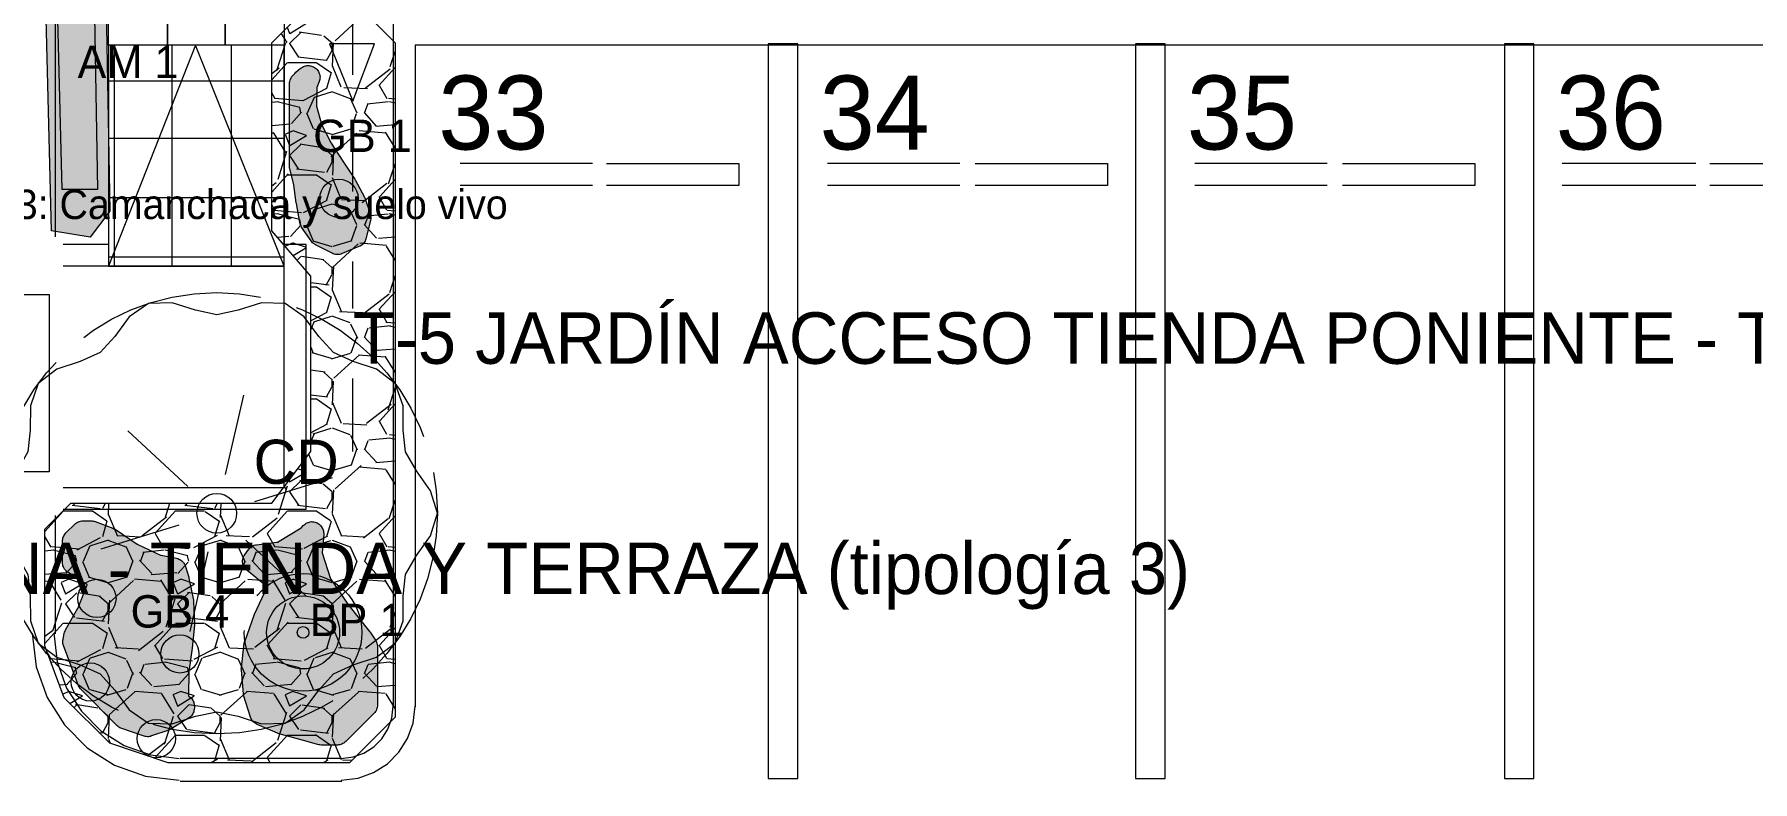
# Model space of a CAD drawing. Header units: metres. Extents: x 1 to 213, y 1 to 147.
# Drawn here: x 66.56 to 78.24, y 85.38 to 90.46 of the extents above; entities that cross this region are included whole.
import ezdxf

# ---------------------------------------------------------------- set-up
doc = ezdxf.new("R2010")
doc.units = ezdxf.units.M
doc.linetypes.add('DASHED', pattern=[1.524, 1.27, -0.254])
doc.layers.get('0').update_dxf_attribs({"lineweight": 0, "plot": 0})
for name, color, linetype, lineweight, plot in [('00-BASE-ARQUITECTURA', 8, 'Continuous', 0, False), ('00-BASE-TEXTO', 8, 'Continuous', 0, False), ('PJ-ARBOLES', 94, 'Continuous', 0, False), ('PJ-ARBUSTOS', 82, 'Continuous', 0, False), ('PJ-COPA-ADULTA', 8, 'DASHED', 0, False), ('PJ-CUBRESUELOS', 150, 'Continuous', 0, False), ('PJ-ETIQUETAS', 7, 'Continuous', 0, False), ('PJ-GRAVILLA', 42, 'Continuous', 0, False), ('PJ-LIMITE-JARDIN', 7, 'Continuous', 0, False), ('PJ-MASAS', 92, 'Continuous', 0, False), ('PJ-MASAS-RELLENO', 92, 'Continuous', 0, False), ('PJ-MOBILIARIO', 34, 'Continuous', 0, False), ('PJ-RIEGO-SECTORES', 5, 'Continuous', 0, False), ('PJ-ZONAS-TIPOLOGIA', 30, 'Continuous', 0, False)]:
    doc.layers.add(name, color=color, linetype=linetype, lineweight=lineweight, plot=plot)

# ---------------------------------------------------------------- blocks, each defined once
blk = doc.blocks.new('PJ_CD')
for p, q in [((0.06, 0.263), (0.183, 0.804)), ((-0.198, 0.183), (-0.605, 0.561)), ((0.258, 0.08), (0.788, 0.244)), ((-0.258, -0.08), (-0.788, -0.244)), ((0.198, -0.183), (0.605, -0.561)), ((-0.06, -0.263), (-0.183, -0.804))]:
    blk.add_line(p, q)
blk.add_lwpolyline([(1.5, 0), (1.454, 0.153), (1.357, 0.288), (1.284, 0.417), (1.268, 0.564), (1.267, 0.731), (1.214, 0.882), (1.087, 0.979), (0.928, 1.031), (0.794, 1.092), (0.694, 1.202), (0.595, 1.336), (0.464, 1.427), (0.304, 1.431), (0.145, 1.38), (0, 1.35), (-0.145, 1.38), (-0.304, 1.431), (-0.464, 1.427), (-0.595, 1.336), (-0.694, 1.202), (-0.794, 1.092), (-0.928, 1.031), (-1.087, 0.979), (-1.214, 0.882), (-1.267, 0.731), (-1.268, 0.564), (-1.284, 0.417), (-1.357, 0.288), (-1.454, 0.153), (-1.5, 0), (-1.454, -0.153), (-1.357, -0.288), (-1.284, -0.417), (-1.268, -0.564), (-1.267, -0.731), (-1.214, -0.882), (-1.087, -0.979), (-0.928, -1.031), (-0.794, -1.092), (-0.694, -1.202), (-0.595, -1.336), (-0.464, -1.427), (-0.304, -1.431), (-0.145, -1.38), (0, -1.35), (0.145, -1.38), (0.304, -1.431), (0.464, -1.427), (0.595, -1.336), (0.694, -1.202), (0.794, -1.092), (0.928, -1.031), (1.087, -0.979), (1.214, -0.882), (1.267, -0.731), (1.268, -0.564), (1.284, -0.417), (1.357, -0.288), (1.454, -0.153), (1.5, 0)], close=True)
blk.add_circle((0, 0), 0.135)
for tag, p, height in [('CODIGO', (0.15, 0.15), 0.2), ('ESPECIE', (0.15, -0.1), 0.15), ('ZONA', (0.15, -0.3), 0.15)]:
    blk.add_attdef(tag, p, '', height=height)
blk = doc.blocks.new('PJ_BP')
for radius in [0.248, 0.04]:
    blk.add_circle((0, 0), radius)
for tag, p, height in [('CODIGO', (0.15, 0.15), 0.2), ('ESPECIE', (0.15, -0.1), 0.15), ('ZONA', (0.15, -0.3), 0.15)]:
    blk.add_attdef(tag, p, '', height=height)
blk = doc.blocks.new('PJ_GB')
blk.add_circle((0, 0), 0.13)
for tag, p, height in [('CODIGO', (0.15, 0.15), 0.2), ('ESPECIE', (0.15, -0.1), 0.15), ('ZONA', (0.15, -0.3), 0.15)]:
    blk.add_attdef(tag, p, '', height=height)

msp = doc.modelspace()

# ---------------------------------------------------------------- hatches: boundary and pattern name
at = {"layer": 'PJ-GRAVILLA'}
h = msp.add_hatch(dxfattribs=at)
h.set_pattern_fill('GRAVEL', scale=0.03)
h.paths.add_polyline_path([(69.233, 101.335), (84.182, 101.335), (84.358, 101.247), (84.358, 101.115), (84.182, 101.027), (71.57, 101.071), (70.82, 100.983), (70.688, 100.85), (70.556, 100.012), (69.144, 100.012), (68.703, 100.365), (67.733, 100.321), (67.557, 100.101), (67.513, 94.148), (67.866, 93.883), (70.864, 93.927), (71.085, 93.707), (71.085, 93.442), (70.864, 93.266), (67.601, 93.266), (67.425, 93.045), (67.425, 92.207), (67.116, 92.031), (67.028, 91.766), (67.072, 89.253), (66.94, 89.076), (66.675, 89.12), (66.631, 90.928), (66.763, 91.325), (66.675, 99.042), (67.16, 100.145), (67.513, 100.542), (68.439, 101.159), (69.233, 101.335)])
h = msp.add_hatch(dxfattribs=at)
h.set_pattern_fill('GRAVEL', scale=0.03)
h.paths.add_polyline_path([(68.351, 90.576), (68.836, 90.576), (69.012, 90.399), (69.012, 85.813), (68.703, 85.504), (67.469, 85.504), (67.072, 85.637), (66.763, 85.945), (66.631, 86.298), (66.631, 87.092), (66.807, 87.268), (68.174, 87.268), (68.439, 87.621), (68.439, 88.812), (68.174, 89.12), (68.174, 90.399), (68.351, 90.576)])
at = {"layer": 'PJ-MASAS-RELLENO'}
for points in [[(67.345, 92.254), (67.076, 92.1), (67.069, 92.096), (67.063, 92.091), (67.057, 92.085), (67.052, 92.078), (67.047, 92.071), (67.043, 92.064), (67.04, 92.056), (66.952, 91.792), (66.949, 91.783), (66.948, 91.774), (66.948, 91.765), (66.989, 89.4), (66.748, 89.4), (66.711, 90.916), (66.839, 91.3), (66.841, 91.309), (66.843, 91.317), (66.843, 91.326), (66.831, 92.4), (67.345, 92.4), (67.345, 92.254)], [(68.37, 90.225), (68.376, 90.229), (68.383, 90.233), (68.39, 90.237), (68.397, 90.24), (68.405, 90.242), (68.412, 90.243), (68.42, 90.243), (68.428, 90.243), (68.436, 90.242), (68.443, 90.24), (68.451, 90.238), (68.458, 90.235), (68.465, 90.231), (68.471, 90.226), (68.477, 90.221), (68.482, 90.216), (68.487, 90.21), (68.491, 90.203), (68.495, 90.196), (68.497, 90.189), (68.5, 90.181), (68.501, 90.174), (68.502, 90.166), (68.501, 90.158), (68.501, 90.15), (68.499, 90.143), (68.496, 90.135), (68.481, 90.095), (68.481, 90.093), (68.481, 90.091), (68.477, 89.97), (68.477, 89.968), (68.477, 89.967), (68.511, 89.846), (68.512, 89.844), (68.512, 89.842), (68.575, 89.721), (68.577, 89.717), (68.657, 89.594), (68.738, 89.472), (68.741, 89.466), (68.804, 89.35), (68.807, 89.344), (68.809, 89.338), (68.844, 89.237), (68.846, 89.23), (68.848, 89.222), (68.848, 89.214), (68.848, 89.206), (68.847, 89.199), (68.846, 89.191), (68.813, 89.066), (68.811, 89.059), (68.808, 89.051), (68.804, 89.044), (68.799, 89.037), (68.794, 89.031), (68.788, 89.026), (68.781, 89.021), (68.774, 89.016), (68.767, 89.013), (68.652, 88.965), (68.645, 88.962), (68.637, 88.96), (68.63, 88.959), (68.622, 88.959), (68.614, 88.959), (68.607, 88.96), (68.599, 88.962), (68.592, 88.964), (68.585, 88.968), (68.471, 89.025), (68.464, 89.029), (68.458, 89.034), (68.452, 89.039), (68.446, 89.045), (68.441, 89.052), (68.377, 89.146), (68.373, 89.153), (68.37, 89.161), (68.367, 89.168), (68.365, 89.176), (68.341, 89.306), (68.34, 89.31), (68.325, 89.43), (68.324, 89.435), (68.297, 89.541), (68.295, 89.547), (68.295, 89.554), (68.294, 89.561), (68.294, 90.12), (68.295, 90.128), (68.296, 90.136), (68.298, 90.144), (68.301, 90.152), (68.305, 90.159), (68.309, 90.166), (68.315, 90.173), (68.33, 90.19), (68.338, 90.198), (68.37, 90.225)], [(66.758, 86.301), (66.756, 86.308), (66.754, 86.315), (66.753, 86.323), (66.753, 86.331), (66.753, 86.338), (66.755, 86.345), (66.763, 86.383), (66.765, 86.392), (66.768, 86.399), (66.772, 86.407), (66.856, 86.554), (66.857, 86.555), (66.857, 86.557), (66.918, 86.713), (66.918, 86.715), (66.917, 86.716), (66.788, 86.799), (66.781, 86.803), (66.775, 86.809), (66.77, 86.815), (66.765, 86.821), (66.761, 86.828), (66.757, 86.835), (66.754, 86.842), (66.752, 86.85), (66.751, 86.858), (66.751, 86.866), (66.751, 87.009), (66.751, 87.017), (66.752, 87.025), (66.754, 87.032), (66.757, 87.04), (66.76, 87.047), (66.764, 87.054), (66.769, 87.06), (66.774, 87.066), (66.834, 87.125), (66.839, 87.13), (66.846, 87.135), (66.852, 87.139), (66.859, 87.142), (66.867, 87.145), (66.874, 87.147), (66.882, 87.148), (66.89, 87.148), (66.945, 87.148), (66.952, 87.148), (66.959, 87.147), (66.966, 87.146), (66.973, 87.143), (67.092, 87.099), (67.101, 87.095), (67.109, 87.091), (67.259, 86.989), (67.261, 86.989), (67.262, 86.988), (67.418, 86.916), (67.42, 86.915), (67.422, 86.915), (67.527, 86.894), (67.534, 86.892), (67.541, 86.889), (67.549, 86.886), (67.555, 86.882), (67.562, 86.877), (67.567, 86.872), (67.573, 86.866), (67.577, 86.86), (67.581, 86.853), (67.585, 86.846), (67.587, 86.839), (67.609, 86.766), (67.611, 86.758), (67.641, 86.61), (67.642, 86.604), (67.642, 86.598), (67.649, 86.451), (67.649, 86.439), (67.633, 86.285), (67.633, 86.282), (67.611, 86.123), (67.61, 86.119), (67.607, 85.963), (67.607, 85.961), (67.608, 85.959), (67.622, 85.947), (67.627, 85.942), (67.632, 85.936), (67.636, 85.93), (67.64, 85.923), (67.643, 85.916), (67.645, 85.909), (67.647, 85.902), (67.648, 85.894), (67.648, 85.887), (67.648, 85.879), (67.646, 85.867), (67.645, 85.859), (67.643, 85.851), (67.64, 85.844), (67.636, 85.836), (67.632, 85.829), (67.627, 85.823), (67.621, 85.817), (67.615, 85.812), (67.608, 85.808), (67.482, 85.73), (67.474, 85.726), (67.466, 85.723), (67.357, 85.686), (67.35, 85.683), (67.343, 85.682), (67.335, 85.681), (67.328, 85.681), (67.32, 85.682), (67.313, 85.683), (67.306, 85.685), (67.155, 85.736), (67.148, 85.738), (67.141, 85.742), (67.135, 85.746), (67.129, 85.75), (67.123, 85.755), (66.879, 86), (66.873, 86.006), (66.868, 86.013), (66.864, 86.02), (66.86, 86.028), (66.758, 86.301)], [(68.017, 86.955), (68.022, 86.961), (68.028, 86.967), (68.034, 86.972), (68.041, 86.976), (68.048, 86.98), (68.055, 86.983), (68.063, 86.985), (68.071, 86.986), (68.209, 87.003), (68.211, 87.003), (68.212, 87.004), (68.373, 87.101), (68.374, 87.102), (68.376, 87.103), (68.388, 87.117), (68.394, 87.122), (68.4, 87.127), (68.407, 87.132), (68.414, 87.135), (68.421, 87.138), (68.429, 87.14), (68.436, 87.142), (68.444, 87.143), (68.452, 87.142), (68.46, 87.141), (68.468, 87.14), (68.475, 87.137), (68.483, 87.134), (68.49, 87.13), (68.496, 87.126), (68.502, 87.12), (68.508, 87.115), (68.512, 87.108), (68.517, 87.102), (68.52, 87.095), (68.523, 87.087), (68.525, 87.08), (68.526, 87.072), (68.527, 87.064), (68.527, 87.056), (68.517, 86.934), (68.517, 86.932), (68.517, 86.931), (68.574, 86.755), (68.575, 86.753), (68.576, 86.752), (68.695, 86.575), (68.697, 86.573), (68.838, 86.397), (68.843, 86.392), (68.879, 86.338), (68.883, 86.331), (68.886, 86.324), (68.889, 86.316), (68.891, 86.309), (68.892, 86.301), (68.892, 86.293), (68.892, 85.896), (68.892, 85.888), (68.891, 85.88), (68.889, 85.873), (68.886, 85.865), (68.883, 85.858), (68.879, 85.852), (68.874, 85.845), (68.869, 85.839), (68.677, 85.648), (68.671, 85.643), (68.665, 85.638), (68.658, 85.634), (68.651, 85.631), (68.644, 85.628), (68.636, 85.626), (68.628, 85.625), (68.621, 85.624), (68.509, 85.624), (68.501, 85.625), (68.494, 85.626), (68.486, 85.628), (68.415, 85.648), (68.414, 85.649), (68.24, 85.695), (68.229, 85.699), (68.074, 85.765), (68.067, 85.768), (68.06, 85.772), (68.054, 85.777), (68.048, 85.782), (68.043, 85.787), (68.039, 85.794), (68.035, 85.8), (68.031, 85.807), (68.029, 85.814), (67.984, 85.956), (67.982, 85.964), (67.981, 85.973), (67.967, 86.134), (67.966, 86.143), (67.967, 86.151), (67.987, 86.316), (67.989, 86.325), (67.992, 86.333), (68.054, 86.507), (68.057, 86.514), (68.143, 86.697), (68.144, 86.699), (68.142, 86.7), (68.005, 86.813), (67.999, 86.818), (67.994, 86.823), (67.99, 86.829), (67.986, 86.836), (67.982, 86.843), (67.98, 86.85), (67.978, 86.857), (67.976, 86.865), (67.976, 86.873), (67.976, 86.88), (67.977, 86.888), (67.979, 86.895), (67.981, 86.903), (67.984, 86.91), (67.988, 86.916), (67.992, 86.923), (68.017, 86.955)]]:
    msp.add_hatch(color=7, dxfattribs=at).paths.add_polyline_path(points)

# ---------------------------------------------------------------- linework, layer by layer
at = {"layer": '00-BASE-ARQUITECTURA'}
for points in [[(66.703, 89.08), (66.703, 98.436)], [(68.725, 90.181), (68.725, 90.678)], [(68.259, 90.53), (68.259, 89.027)], [(69, 90.53), (69, 85.884)], [(68.259, 88.879), (67.656, 90.382), (67.063, 88.879)], [(67.105, 88.879), (67.105, 90.382)], [(67.497, 88.879), (67.497, 90.382)], [(67.899, 88.879), (67.899, 90.382)], [(68.725, 90.001), (68.873, 90.392), (68.566, 90.392), (68.725, 90.001)], [(79.625, 90.382), (69.148, 90.382)], [(69.148, 90.382), (69.148, 85.884)], [(68.259, 90.138), (67.063, 90.138)], [(68.259, 89.747), (67.063, 89.747)], [(68.725, 89.387), (68.725, 89.704)], [(70.354, 89.577), (69.455, 89.577)], [(70.45, 89.577), (71.349, 89.577), (71.349, 89.429)], [(72.852, 89.577), (71.953, 89.577)], [(72.958, 89.577), (73.858, 89.577), (73.858, 89.429)], [(75.35, 89.577), (74.45, 89.577)], [(75.456, 89.577), (76.355, 89.577), (76.355, 89.429)], [(77.858, 89.577), (76.948, 89.577)], [(77.953, 89.577), (78.853, 89.577), (78.853, 89.429)], [(70.354, 89.429), (69.455, 89.429)], [(71.349, 89.429), (70.45, 89.429)], [(72.852, 89.429), (71.953, 89.429)], [(73.858, 89.429), (72.958, 89.429)], [(75.35, 89.429), (74.45, 89.429)], [(76.355, 89.429), (75.456, 89.429)], [(77.858, 89.429), (76.948, 89.429)], [(78.853, 89.429), (77.953, 89.429)], [(68.259, 89.344), (67.063, 89.344)], [(66.756, 87.228), (68.407, 87.228), (68.407, 89.027), (68.259, 89.027)], [(67.063, 89.027), (66.756, 89.027)], [(68.259, 88.942), (67.063, 88.942)], [(66.756, 87.376), (68.259, 87.376), (68.259, 88.879), (66.756, 88.879)], [(68.725, 88.593), (68.725, 88.911)], [(68.725, 87.619), (68.725, 88.117)], [(66.703, 86.381), (66.703, 87.185)], [(66.544, 86.386), (66.571, 86.157), (66.646, 85.947), (66.764, 85.761), (66.919, 85.606), (67.105, 85.488), (67.315, 85.413), (67.545, 85.386)], [(66.693, 86.386), (66.715, 86.191), (66.779, 86.012), (66.88, 85.854), (67.012, 85.722), (67.17, 85.621), (67.349, 85.557), (67.545, 85.534)], [(68.645, 85.386), (68.761, 85.4), (68.866, 85.437), (68.96, 85.497), (69.038, 85.575), (69.097, 85.668), (69.135, 85.774), (69.148, 85.889)], [(68.645, 85.534), (68.727, 85.544), (68.801, 85.57), (68.867, 85.612), (68.922, 85.667), (68.964, 85.733), (68.99, 85.808), (69, 85.889)], [(68.651, 85.534), (67.55, 85.534)], [(68.651, 85.376), (67.55, 85.376)]]:
    msp.add_lwpolyline(points, dxfattribs=at)
for points in [[(67.465, 90.382), (67.063, 90.382), (67.063, 90.784), (67.465, 90.784)], [(67.857, 90.382), (67.465, 90.382), (67.465, 90.784), (67.857, 90.784)], [(68.259, 90.382), (67.857, 90.382), (67.857, 90.784), (68.259, 90.784)], [(68.259, 90.382), (67.063, 90.382), (67.063, 88.879), (68.259, 88.879)], [(71.751, 85.397), (71.751, 90.392), (71.55, 90.392), (71.55, 85.397)], [(74.249, 85.397), (74.249, 90.392), (74.048, 90.392), (74.048, 85.397)], [(76.757, 85.397), (76.757, 90.392), (76.556, 90.392), (76.556, 85.397)], [(66.365, 88.688), (66.661, 88.688), (66.661, 87.482), (66.365, 87.482)]]:
    msp.add_lwpolyline(points, close=True, dxfattribs=at)
at = {"layer": 'PJ-COPA-ADULTA'}
for centre, radius in [((67.8, 87.2), 1.5), ((68.387, 86.39), 0.4)]:
    msp.add_circle(centre, radius, dxfattribs=at)
at = {"layer": 'PJ-LIMITE-JARDIN'}
msp.add_lwpolyline([(67.028, 91.766), (67.072, 89.253), (66.94, 89.076), (66.675, 89.12), (66.631, 90.928)], dxfattribs=at)
msp.add_lwpolyline([(68.351, 90.576), (68.836, 90.576), (69.012, 90.399), (69.012, 85.813), (68.703, 85.504), (67.469, 85.504), (67.072, 85.637), (66.763, 85.945), (66.631, 86.298), (66.631, 87.092), (66.807, 87.268), (68.174, 87.268), (68.439, 87.621), (68.439, 88.812), (68.174, 89.12), (68.174, 90.399), (68.351, 90.576)], close=True, dxfattribs=at)
at = {"layer": 'PJ-MASAS'}
for points in [[(67.345, 92.254), (67.076, 92.1), (67.069, 92.096), (67.063, 92.091), (67.057, 92.085), (67.052, 92.078), (67.047, 92.071), (67.043, 92.064), (67.04, 92.056), (66.952, 91.792), (66.949, 91.783), (66.948, 91.774), (66.948, 91.765), (66.989, 89.4), (66.748, 89.4), (66.711, 90.916), (66.839, 91.3), (66.841, 91.309), (66.843, 91.317), (66.843, 91.326), (66.831, 92.4), (67.345, 92.4), (67.345, 92.254)], [(68.37, 90.225), (68.376, 90.229), (68.383, 90.233), (68.39, 90.237), (68.397, 90.24), (68.405, 90.242), (68.412, 90.243), (68.42, 90.243), (68.428, 90.243), (68.436, 90.242), (68.443, 90.24), (68.451, 90.238), (68.458, 90.235), (68.465, 90.231), (68.471, 90.226), (68.477, 90.221), (68.482, 90.216), (68.487, 90.21), (68.491, 90.203), (68.495, 90.196), (68.497, 90.189), (68.5, 90.181), (68.501, 90.174), (68.502, 90.166), (68.501, 90.158), (68.501, 90.15), (68.499, 90.143), (68.496, 90.135), (68.481, 90.095), (68.481, 90.093), (68.481, 90.091), (68.477, 89.97), (68.477, 89.968), (68.477, 89.967), (68.511, 89.846), (68.512, 89.844), (68.512, 89.842), (68.575, 89.721), (68.577, 89.717), (68.657, 89.594), (68.738, 89.472), (68.741, 89.466), (68.804, 89.35), (68.807, 89.344), (68.809, 89.338), (68.844, 89.237), (68.846, 89.23), (68.848, 89.222), (68.848, 89.214), (68.848, 89.206), (68.847, 89.199), (68.846, 89.191), (68.813, 89.066), (68.811, 89.059), (68.808, 89.051), (68.804, 89.044), (68.799, 89.037), (68.794, 89.031), (68.788, 89.026), (68.781, 89.021), (68.774, 89.016), (68.767, 89.013), (68.652, 88.965), (68.645, 88.962), (68.637, 88.96), (68.63, 88.959), (68.622, 88.959), (68.614, 88.959), (68.607, 88.96), (68.599, 88.962), (68.592, 88.964), (68.585, 88.968), (68.471, 89.025), (68.464, 89.029), (68.458, 89.034), (68.452, 89.039), (68.446, 89.045), (68.441, 89.052), (68.377, 89.146), (68.373, 89.153), (68.37, 89.161), (68.367, 89.168), (68.365, 89.176), (68.341, 89.306), (68.34, 89.31), (68.325, 89.43), (68.324, 89.435), (68.297, 89.541), (68.295, 89.547), (68.295, 89.554), (68.294, 89.561), (68.294, 90.12), (68.295, 90.128), (68.296, 90.136), (68.298, 90.144), (68.301, 90.152), (68.305, 90.159), (68.309, 90.166), (68.315, 90.173), (68.33, 90.19), (68.338, 90.198), (68.37, 90.225)], [(66.758, 86.301), (66.756, 86.308), (66.754, 86.315), (66.753, 86.323), (66.753, 86.331), (66.753, 86.338), (66.755, 86.345), (66.763, 86.383), (66.765, 86.392), (66.768, 86.399), (66.772, 86.407), (66.856, 86.554), (66.857, 86.555), (66.857, 86.557), (66.918, 86.713), (66.918, 86.715), (66.917, 86.716), (66.788, 86.799), (66.781, 86.803), (66.775, 86.809), (66.77, 86.815), (66.765, 86.821), (66.761, 86.828), (66.757, 86.835), (66.754, 86.842), (66.752, 86.85), (66.751, 86.858), (66.751, 86.866), (66.751, 87.009), (66.751, 87.017), (66.752, 87.025), (66.754, 87.032), (66.757, 87.04), (66.76, 87.047), (66.764, 87.054), (66.769, 87.06), (66.774, 87.066), (66.834, 87.125), (66.839, 87.13), (66.846, 87.135), (66.852, 87.139), (66.859, 87.142), (66.867, 87.145), (66.874, 87.147), (66.882, 87.148), (66.89, 87.148), (66.945, 87.148), (66.952, 87.148), (66.959, 87.147), (66.966, 87.146), (66.973, 87.143), (67.092, 87.099), (67.101, 87.095), (67.109, 87.091), (67.259, 86.989), (67.261, 86.989), (67.262, 86.988), (67.418, 86.916), (67.42, 86.915), (67.422, 86.915), (67.527, 86.894), (67.534, 86.892), (67.541, 86.889), (67.549, 86.886), (67.555, 86.882), (67.562, 86.877), (67.567, 86.872), (67.573, 86.866), (67.577, 86.86), (67.581, 86.853), (67.585, 86.846), (67.587, 86.839), (67.609, 86.766), (67.611, 86.758), (67.641, 86.61), (67.642, 86.604), (67.642, 86.598), (67.649, 86.451), (67.649, 86.439), (67.633, 86.285), (67.633, 86.282), (67.611, 86.123), (67.61, 86.119), (67.607, 85.963), (67.607, 85.961), (67.608, 85.959), (67.622, 85.947), (67.627, 85.942), (67.632, 85.936), (67.636, 85.93), (67.64, 85.923), (67.643, 85.916), (67.645, 85.909), (67.647, 85.902), (67.648, 85.894), (67.648, 85.887), (67.648, 85.879), (67.646, 85.867), (67.645, 85.859), (67.643, 85.851), (67.64, 85.844), (67.636, 85.836), (67.632, 85.829), (67.627, 85.823), (67.621, 85.817), (67.615, 85.812), (67.608, 85.808), (67.482, 85.73), (67.474, 85.726), (67.466, 85.723), (67.357, 85.686), (67.35, 85.683), (67.343, 85.682), (67.335, 85.681), (67.328, 85.681), (67.32, 85.682), (67.313, 85.683), (67.306, 85.685), (67.155, 85.736), (67.148, 85.738), (67.141, 85.742), (67.135, 85.746), (67.129, 85.75), (67.123, 85.755), (66.879, 86), (66.873, 86.006), (66.868, 86.013), (66.864, 86.02), (66.86, 86.028), (66.758, 86.301)], [(68.017, 86.955), (68.022, 86.961), (68.028, 86.967), (68.034, 86.972), (68.041, 86.976), (68.048, 86.98), (68.055, 86.983), (68.063, 86.985), (68.071, 86.986), (68.209, 87.003), (68.211, 87.003), (68.212, 87.004), (68.373, 87.101), (68.374, 87.102), (68.376, 87.103), (68.388, 87.117), (68.394, 87.122), (68.4, 87.127), (68.407, 87.132), (68.414, 87.135), (68.421, 87.138), (68.429, 87.14), (68.436, 87.142), (68.444, 87.143), (68.452, 87.142), (68.46, 87.141), (68.468, 87.14), (68.475, 87.137), (68.483, 87.134), (68.49, 87.13), (68.496, 87.126), (68.502, 87.12), (68.508, 87.115), (68.512, 87.108), (68.517, 87.102), (68.52, 87.095), (68.523, 87.087), (68.525, 87.08), (68.526, 87.072), (68.527, 87.064), (68.527, 87.056), (68.517, 86.934), (68.517, 86.932), (68.517, 86.931), (68.574, 86.755), (68.575, 86.753), (68.576, 86.752), (68.695, 86.575), (68.697, 86.573), (68.838, 86.397), (68.843, 86.392), (68.879, 86.338), (68.883, 86.331), (68.886, 86.324), (68.889, 86.316), (68.891, 86.309), (68.892, 86.301), (68.892, 86.293), (68.892, 85.896), (68.892, 85.888), (68.891, 85.88), (68.889, 85.873), (68.886, 85.865), (68.883, 85.858), (68.879, 85.852), (68.874, 85.845), (68.869, 85.839), (68.677, 85.648), (68.671, 85.643), (68.665, 85.638), (68.658, 85.634), (68.651, 85.631), (68.644, 85.628), (68.636, 85.626), (68.628, 85.625), (68.621, 85.624), (68.509, 85.624), (68.501, 85.625), (68.494, 85.626), (68.486, 85.628), (68.415, 85.648), (68.414, 85.649), (68.24, 85.695), (68.229, 85.699), (68.074, 85.765), (68.067, 85.768), (68.06, 85.772), (68.054, 85.777), (68.048, 85.782), (68.043, 85.787), (68.039, 85.794), (68.035, 85.8), (68.031, 85.807), (68.029, 85.814), (67.984, 85.956), (67.982, 85.964), (67.981, 85.973), (67.967, 86.134), (67.966, 86.143), (67.967, 86.151), (67.987, 86.316), (67.989, 86.325), (67.992, 86.333), (68.054, 86.507), (68.057, 86.514), (68.143, 86.697), (68.144, 86.699), (68.142, 86.7), (68.005, 86.813), (67.999, 86.818), (67.994, 86.823), (67.99, 86.829), (67.986, 86.836), (67.982, 86.843), (67.98, 86.85), (67.978, 86.857), (67.976, 86.865), (67.976, 86.873), (67.976, 86.88), (67.977, 86.888), (67.979, 86.895), (67.981, 86.903), (67.984, 86.91), (67.988, 86.916), (67.992, 86.923), (68.017, 86.955)]]:
    msp.add_lwpolyline(points, close=True, dxfattribs=at)
at = {"layer": 'PJ-RIEGO-SECTORES'}
msp.add_lwpolyline([(67.028, 91.766), (67.072, 89.253), (66.94, 89.076), (66.675, 89.12), (66.631, 90.928)], dxfattribs=at)
msp.add_lwpolyline([(69.012, 85.813), (68.703, 85.504), (67.469, 85.504), (67.072, 85.637), (66.763, 85.945), (66.631, 86.298), (66.631, 87.092), (66.807, 87.268), (68.174, 87.268), (68.439, 87.621), (68.439, 88.812), (68.174, 89.12), (68.174, 90.399), (68.351, 90.576), (68.836, 90.576), (69.012, 90.399), (69.012, 85.813)], close=True, dxfattribs=at)

# ---------------------------------------------------------------- block references
at = {"layer": 'PJ-ARBOLES'}
msp.add_blockref('PJ_CD', (67.8, 87.2), dxfattribs=at)
at = {"layer": 'PJ-ARBUSTOS'}
msp.add_blockref('PJ_BP', (68.387, 86.39), dxfattribs=at)
at = {"layer": 'PJ-CUBRESUELOS'}
for p in [(68.631, 89.341), (66.985, 86.621), (67.549, 86.244), (66.94, 86.053), (67.389, 85.668)]:
    msp.add_blockref('PJ_GB', p, dxfattribs=at)

# ---------------------------------------------------------------- texts
at = {"layer": '00-BASE-TEXTO'}
for s, p in [('33', (69.307, 89.673)), ('34', (71.9, 89.673)), ('35', (74.397, 89.673)), ('36', (76.906, 89.673))]:
    msp.add_text(s, height=0.503, dxfattribs=at).set_placement(p)
at = {"layer": 'PJ-ETIQUETAS'}
for s, height, p in [('AM 1', 0.22, (66.853, 90.158)), ('GB 1', 0.22, (68.456, 89.656)), ('CD', 0.3, (68.05, 87.4)), ('GB 4', 0.22, (67.214, 86.423)), ('BP 1', 0.22, (68.432, 86.365))]:
    msp.add_text(s, height=height, dxfattribs=at).set_placement(p)
at = {"layer": 'PJ-MOBILIARIO'}
msp.add_text('Panel 3: Camanchaca y suelo vivo', height=0.2, dxfattribs=at).set_placement((65.675, 89.2))
at = {"layer": 'PJ-ZONAS-TIPOLOGIA'}
for s, p in [('T-5 JARDÍN ACCESO TIENDA PONIENTE - TIENDA Y TERRAZA (tipología 3)', (68.725, 88.216)), ('T-6 JARDINERA ESQUINA - TIENDA Y TERRAZA (tipología 3)', (61.207, 86.651))]:
    msp.add_text(s, height=0.35, dxfattribs=at).set_placement(p)

doc.saveas('drawing.dxf')
